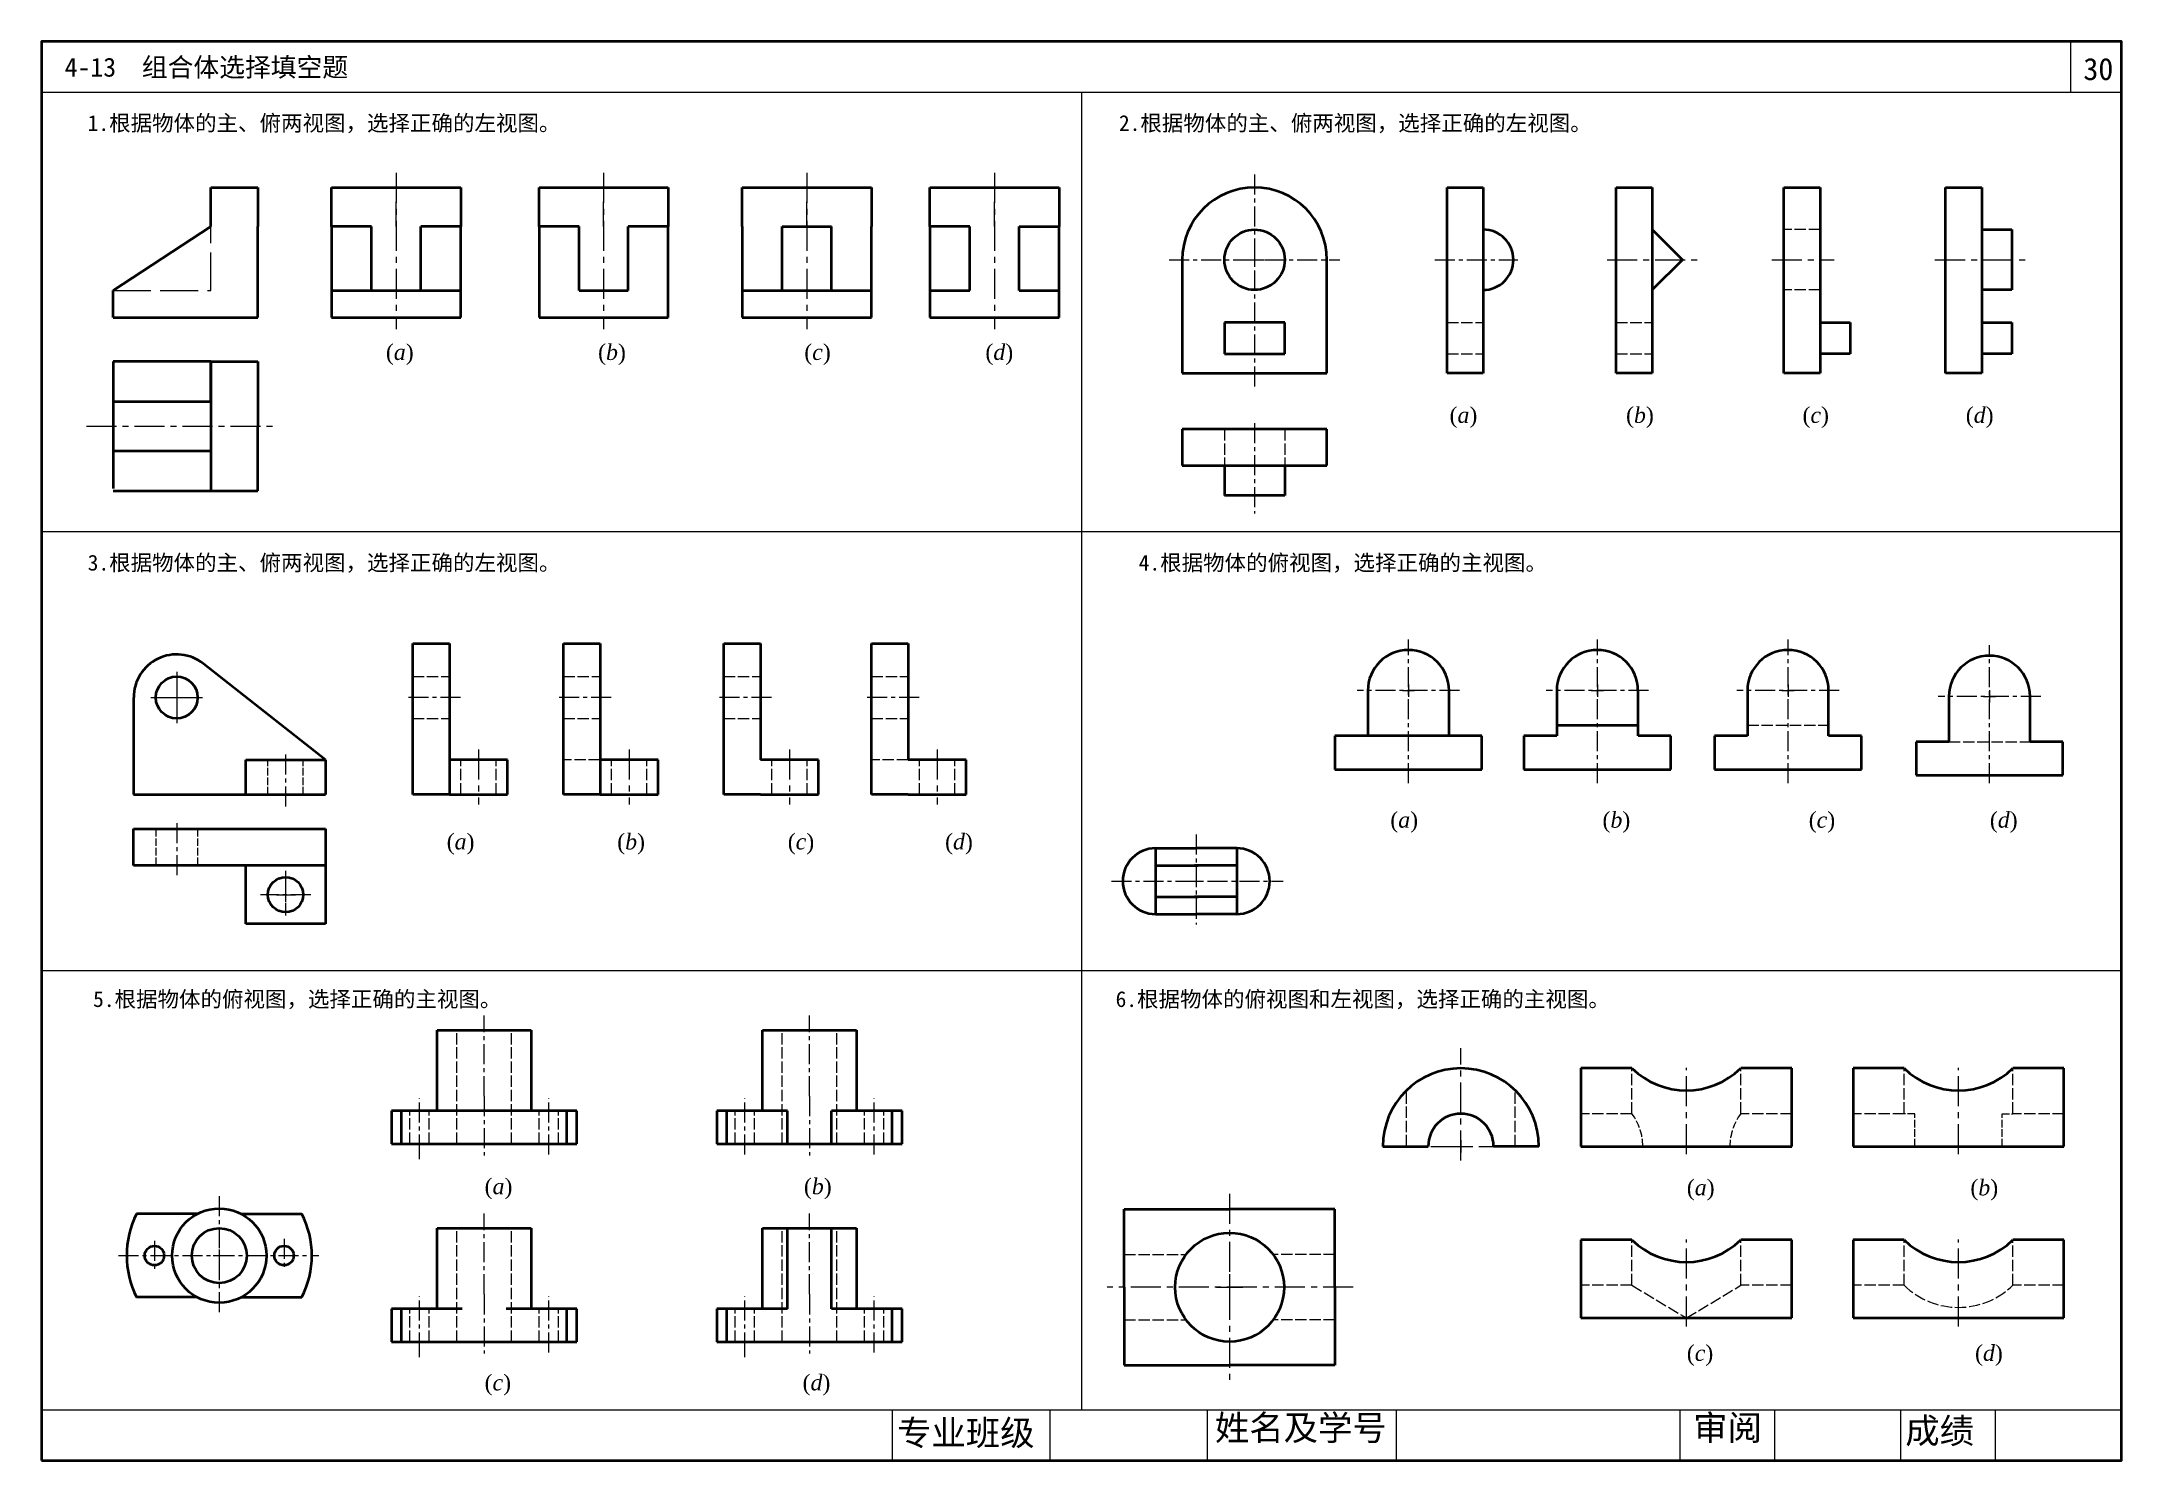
# Model space of a CAD drawing. Header units: millimetres. Extents: x 20 to 350, y 18 to 243.
import ezdxf

# ---------------------------------------------------------------- set-up
doc = ezdxf.new("R2010")
doc.units = ezdxf.units.MM
doc.header["$LTSCALE"] = 0.5
doc.linetypes.add('ACAD_ISO02W100', pattern=[15, 12, -3])
doc.linetypes.add('CENTER', pattern=[50.8, 31.75, -6.35, 6.35, -6.35])
doc.layers.get('0').update_dxf_attribs({"lineweight": 40})
for name, color, linetype, lineweight in [('点画线', 7, 'CENTER', 15), ('粗线', 7, 'Continuous', 40), ('细线', 7, 'Continuous', 13), ('虚线', 7, 'ACAD_ISO02W100', 15)]:
    doc.layers.add(name, color=color, linetype=linetype, lineweight=lineweight)

msp = doc.modelspace()

# ---------------------------------------------------------------- linework, layer by layer
msp.add_lwpolyline([(19.89, 18.48), (349.89, 18.48), (349.89, 243.48), (19.89, 243.48)], close=True)
at = {"layer": '点画线', "ltscale": 0.3}
for p, q in [((76.16, 222.69), (76.16, 197.86)), ((109.07, 222.69), (109.07, 197.86)), ((141.31, 222.69), (141.31, 197.86)), ((171.08, 222.69), (171.08, 197.86)), ((268.27, 208.88), (283.38, 208.88)), ((294.4, 208.88), (304.32, 208.88)), ((320.31, 208.88), (335.29, 208.88)), ((27.02, 182.5), (57.13, 182.5)), ((89.21, 131.23), (89.21, 122.5)), ((113.1, 131.23), (113.1, 122.5)), ((138.55, 131.23), (138.55, 122.5)), ((161.99, 131.23), (161.99, 122.5)), ((245.08, 66.03), (245.08, 83.83)), ((280.86, 67.02), (280.86, 80.74)), ((324.04, 67.02), (324.04, 80.74)), ((232.69, 68.28), (257.46, 68.28)), ((208.38, 60.76), (208.38, 30.53)), ((280.86, 39.71), (280.86, 53.52)), ((324.04, 39.71), (324.04, 53.52)), ((227.97, 45.94), (188.97, 45.94))]:
    msp.add_line(p, q, dxfattribs=at)
at = {"layer": '点画线', "ltscale": 0.2}
for p, q in [((212.35, 222.42), (212.35, 188.19)), ((198.81, 208.88), (225.89, 208.88)), ((240.93, 208.88), (254.11, 208.88)), ((212.35, 182.96), (212.35, 168.63)), ((236.76, 125.86), (236.76, 148.67)), ((266.74, 125.86), (266.74, 148.67)), ((296.99, 125.86), (296.99, 148.67)), ((328.96, 125.86), (328.96, 147.77)), ((41.33, 143.55), (41.33, 135.37)), ((37.24, 139.46), (45.42, 139.46)), ((86.36, 139.46), (77.48, 139.46)), ((110.25, 139.46), (101.37, 139.46)), ((135.7, 139.46), (126.83, 139.46)), ((159.14, 139.46), (150.26, 139.46)), ((244.88, 140.55), (228.64, 140.55)), ((274.87, 140.55), (258.62, 140.55)), ((305.11, 140.55), (288.87, 140.55)), ((337.09, 139.64), (320.84, 139.64)), ((58.6, 130.4), (58.6, 122.18)), ((41.33, 119.55), (41.33, 110.93)), ((203.09, 117.72), (203.09, 103.46)), ((58.6, 111.95), (58.6, 104.88)), ((189.65, 110.33), (216.89, 110.33)), ((62.61, 108.19), (54.61, 108.19)), ((90.11, 76.22), (90.11, 89.03)), ((141.73, 76.22), (141.73, 89.03)), ((79.83, 67), (79.83, 75.93)), ((90.11, 76.22), (90.11, 66.85)), ((100.39, 67), (100.39, 75.93)), ((131.45, 67), (131.45, 75.93)), ((141.73, 76.22), (141.73, 66.85)), ((152.01, 67), (152.01, 75.93)), ((48.08, 60.38), (48.08, 41.89)), ((90.11, 44.81), (90.11, 57.63)), ((141.73, 44.81), (141.73, 57.63)), ((37.8, 53.28), (37.8, 48.57)), ((58.36, 53.6), (58.36, 48.57)), ((32.07, 50.95), (63.89, 50.95)), ((79.83, 35.59), (79.83, 44.53)), ((90.11, 44.81), (90.11, 35.45)), ((100.39, 35.59), (100.39, 44.53)), ((131.45, 35.59), (131.45, 44.53)), ((141.73, 44.81), (141.73, 35.45)), ((152.01, 35.59), (152.01, 44.53))]:
    msp.add_line(p, q, dxfattribs=at)
at = {"layer": '点画线'}
for p, q in [((76.16, 214.18), (76.16, 218.05)), ((109.07, 214.18), (109.07, 218.05)), ((141.31, 214.18), (141.31, 218.05)), ((171.08, 214.18), (171.08, 218.05)), ((79.83, 66.23), (79.83, 67)), ((79.83, 34.82), (79.83, 35.59)), ((131.45, 34.82), (131.45, 35.59))]:
    msp.add_line(p, q, dxfattribs=at)
at = {"layer": '粗线'}
for p, q in [((46.72, 214.18), (46.72, 220.33)), ((46.72, 220.33), (54.19, 220.33)), ((54.19, 220.33), (54.19, 214.18)), ((65.91, 214.18), (65.91, 220.33)), ((65.91, 220.33), (86.41, 220.33)), ((86.41, 220.33), (86.41, 214.18)), ((98.82, 220.33), (119.33, 220.33)), ((98.82, 214.18), (98.82, 220.33)), ((119.33, 220.33), (119.33, 214.18)), ((131.05, 220.33), (151.56, 220.33)), ((131.05, 214.18), (131.05, 220.33)), ((151.56, 220.33), (151.56, 214.18)), ((160.82, 220.33), (181.33, 220.33)), ((160.82, 214.18), (160.82, 220.33)), ((181.33, 220.33), (181.33, 214.18)), ((242.89, 190.91), (242.89, 220.36)), ((242.89, 220.36), (248.63, 220.36)), ((248.63, 220.36), (248.63, 190.91)), ((269.72, 190.91), (269.72, 220.36)), ((269.72, 220.36), (275.45, 220.36)), ((275.45, 220.36), (275.45, 190.91)), ((296.33, 190.91), (296.33, 220.36)), ((296.33, 220.36), (302.07, 220.36)), ((302.07, 220.36), (302.07, 190.91)), ((321.99, 190.91), (321.99, 220.36)), ((321.99, 220.36), (327.73, 220.36)), ((327.73, 220.36), (327.73, 190.91)), ((46.72, 214.18), (31.22, 204.01)), ((54.19, 199.71), (54.19, 214.18)), ((65.91, 214.18), (65.91, 199.71)), ((72.25, 214.18), (65.91, 214.18)), ((72.25, 204.01), (72.25, 214.18)), ((86.41, 214.18), (80.07, 214.18)), ((80.07, 204.01), (80.07, 214.18)), ((86.41, 199.71), (86.41, 214.18)), ((105.16, 214.18), (98.82, 214.18)), ((98.82, 214.18), (98.82, 199.71)), ((105.16, 204.01), (105.16, 214.18)), ((112.98, 204.01), (112.98, 214.18)), ((119.33, 214.18), (112.98, 214.18)), ((119.33, 199.71), (119.33, 214.18)), ((131.05, 214.18), (131.05, 199.71)), ((137.39, 204.01), (137.39, 214.18)), ((137.39, 214.18), (145.22, 214.18)), ((145.22, 204.01), (145.22, 214.18)), ((151.56, 199.71), (151.56, 214.18)), ((160.82, 214.18), (160.82, 199.71)), ((167.17, 214.18), (160.82, 214.18)), ((167.17, 204.01), (167.17, 214.18)), ((174.99, 204.01), (174.99, 214.18)), ((174.99, 214.18), (181.33, 214.18)), ((181.33, 199.71), (181.33, 214.18)), ((275.45, 213.67), (280.25, 208.88)), ((327.73, 213.67), (332.52, 213.67)), ((332.52, 213.67), (332.52, 204.09)), ((200.88, 208.88), (200.88, 190.91)), ((223.83, 190.91), (223.83, 208.88)), ((280.25, 208.88), (275.45, 204.09)), ((31.22, 199.71), (31.22, 204.01)), ((65.91, 204.01), (86.41, 204.01)), ((105.16, 204.01), (112.98, 204.01)), ((131.05, 204.01), (151.56, 204.01)), ((160.82, 204.01), (167.17, 204.01)), ((174.99, 204.01), (181.33, 204.01)), ((332.52, 204.09), (327.73, 204.09)), ((31.22, 199.71), (54.19, 199.71)), ((65.91, 199.71), (86.41, 199.71)), ((98.82, 199.71), (119.33, 199.71)), ((131.05, 199.71), (151.56, 199.71)), ((160.82, 199.71), (181.33, 199.71)), ((207.56, 198.94), (207.56, 193.96)), ((217.14, 198.94), (207.56, 198.94)), ((217.14, 193.96), (217.14, 198.94)), ((302.07, 198.94), (306.86, 198.94)), ((306.86, 198.94), (306.86, 193.96)), ((327.73, 198.94), (332.52, 198.94)), ((332.52, 198.94), (332.52, 193.96)), ((46.72, 192.75), (31.22, 192.75)), ((31.22, 192.75), (31.22, 172.63)), ((46.72, 192.75), (54.19, 192.75)), ((46.72, 186.41), (46.72, 192.75)), ((46.72, 192.75), (46.72, 172.24)), ((54.19, 192.75), (54.19, 182.5)), ((207.56, 193.96), (217.14, 193.96)), ((306.86, 193.96), (302.07, 193.96)), ((332.52, 193.96), (327.73, 193.96)), ((200.88, 190.91), (223.83, 190.91)), ((248.63, 190.91), (242.89, 190.91)), ((275.45, 190.91), (269.72, 190.91)), ((302.07, 190.91), (296.33, 190.91)), ((327.73, 190.91), (321.99, 190.91)), ((31.22, 186.41), (46.72, 186.41)), ((54.19, 172.24), (54.19, 182.5)), ((223.83, 182), (200.88, 182)), ((200.88, 182), (200.88, 176.26)), ((223.83, 176.26), (223.83, 182)), ((31.22, 178.59), (46.72, 178.59)), ((200.88, 176.26), (223.83, 176.26)), ((207.56, 176.26), (207.56, 171.47)), ((217.14, 176.26), (217.14, 171.47)), ((31.22, 172.24), (46.72, 172.24)), ((46.72, 172.24), (54.19, 172.24)), ((217.14, 171.47), (207.56, 171.47)), ((78.78, 124.08), (78.78, 148.01)), ((78.78, 148.01), (84.59, 148.01)), ((84.59, 148.01), (84.59, 124.08)), ((102.68, 124.08), (102.68, 148.01)), ((102.68, 148.01), (108.49, 148.01)), ((108.49, 148.01), (108.49, 124.08)), ((128.13, 124.08), (128.13, 148.01)), ((128.13, 148.01), (133.94, 148.01)), ((133.94, 148.01), (133.94, 129.55)), ((151.57, 124.08), (151.57, 148.01)), ((151.57, 148.01), (157.38, 148.01)), ((157.38, 148.01), (157.38, 129.55)), ((64.93, 129.55), (45.56, 144.82)), ((34.49, 139.46), (34.49, 124.08)), ((230.32, 140.55), (230.32, 133.36)), ((243.21, 133.36), (243.21, 140.55)), ((260.3, 140.55), (260.3, 133.36)), ((273.19, 133.36), (273.19, 140.55)), ((290.55, 140.55), (290.55, 133.36)), ((303.43, 133.36), (303.43, 140.55)), ((322.52, 139.64), (322.52, 132.45)), ((335.41, 132.45), (335.41, 139.64)), ((248.42, 133.36), (225.1, 133.36)), ((225.1, 133.36), (225.1, 128.04)), ((248.42, 128.04), (248.42, 133.36)), ((260.3, 133.36), (255.08, 133.36)), ((255.08, 133.36), (255.08, 128.04)), ((260.3, 135.08), (273.19, 135.08)), ((278.4, 133.36), (273.19, 133.36)), ((278.4, 128.04), (278.4, 133.36)), ((290.55, 133.36), (285.33, 133.36)), ((285.33, 133.36), (285.33, 128.04)), ((308.65, 133.36), (303.43, 133.36)), ((308.65, 128.04), (308.65, 133.36)), ((317.31, 132.45), (317.31, 127.14)), ((322.52, 132.45), (317.31, 132.45)), ((340.62, 132.45), (335.41, 132.45)), ((340.62, 127.14), (340.62, 132.45)), ((52.27, 124.08), (52.27, 129.55)), ((52.27, 129.55), (64.93, 129.55)), ((64.93, 129.55), (64.93, 124.08)), ((93.82, 129.55), (84.59, 129.55)), ((93.82, 124.08), (93.82, 129.55)), ((117.71, 129.55), (108.49, 129.55)), ((117.71, 124.08), (117.71, 129.55)), ((143.17, 129.55), (133.94, 129.55)), ((143.17, 124.08), (143.17, 129.55)), ((166.6, 129.55), (157.38, 129.55)), ((166.6, 124.08), (166.6, 129.55)), ((225.1, 128.04), (248.42, 128.04)), ((255.08, 128.04), (278.4, 128.04)), ((285.33, 128.04), (308.65, 128.04)), ((317.31, 127.14), (340.62, 127.14)), ((34.49, 124.08), (64.93, 124.08)), ((84.59, 124.08), (78.78, 124.08)), ((84.59, 124.08), (93.82, 124.08)), ((108.49, 124.08), (102.68, 124.08)), ((108.49, 124.08), (117.71, 124.08)), ((133.94, 124.08), (128.13, 124.08)), ((133.94, 124.08), (143.17, 124.08)), ((157.38, 124.08), (151.57, 124.08)), ((157.38, 124.08), (166.6, 124.08)), ((34.49, 118.61), (64.93, 118.61)), ((34.49, 112.8), (34.49, 118.61)), ((64.93, 118.61), (64.93, 112.8)), ((196.65, 115.55), (196.65, 105.12)), ((196.65, 115.55), (203.07, 115.55)), ((209.53, 115.55), (203.11, 115.55)), ((209.53, 115.55), (209.53, 105.12)), ((64.93, 112.8), (34.49, 112.8)), ((52.27, 103.58), (52.27, 112.8)), ((64.93, 112.8), (64.93, 103.58)), ((196.51, 112.8), (203.38, 112.8)), ((209.67, 112.8), (202.8, 112.8)), ((196.51, 107.87), (203.38, 107.87)), ((209.67, 107.87), (202.8, 107.87)), ((64.93, 103.58), (52.27, 103.58)), ((196.65, 105.12), (203.07, 105.12)), ((209.53, 105.12), (203.11, 105.12)), ((82.63, 86.71), (97.59, 86.71)), ((82.63, 73.93), (82.63, 86.71)), ((97.59, 86.71), (97.59, 73.93)), ((134.25, 86.71), (149.21, 86.71)), ((134.25, 73.93), (134.25, 86.71)), ((149.21, 86.71), (149.21, 73.93)), ((272.22, 80.66), (264.14, 80.66)), ((264.14, 80.66), (264.14, 68.28)), ((297.58, 80.66), (289.5, 80.66)), ((297.58, 68.28), (297.58, 80.66)), ((315.4, 80.66), (307.32, 80.66)), ((307.32, 80.66), (307.32, 68.28)), ((340.76, 80.66), (332.68, 80.66)), ((340.76, 68.28), (340.76, 80.66)), ((104.8, 73.93), (75.42, 73.93)), ((75.42, 73.93), (75.42, 68.69)), ((77, 68.69), (77, 73.93)), ((103.23, 68.69), (103.23, 73.93)), ((104.8, 68.69), (104.8, 73.93)), ((138.24, 73.93), (127.04, 73.93)), ((127.04, 73.93), (127.04, 68.69)), ((128.62, 68.69), (128.62, 73.93)), ((138.24, 68.69), (138.24, 73.93)), ((156.42, 73.93), (145.22, 73.93)), ((145.22, 68.69), (145.22, 73.93)), ((154.85, 68.69), (154.85, 73.93)), ((156.42, 68.69), (156.42, 73.93)), ((75.42, 68.69), (104.8, 68.69)), ((127.04, 68.69), (156.42, 68.69)), ((232.69, 68.28), (239.89, 68.28)), ((257.46, 68.28), (250.26, 68.28)), ((264.14, 68.28), (297.58, 68.28)), ((307.32, 68.28), (340.76, 68.28)), ((44.59, 57.56), (34.96, 57.56)), ((51.57, 57.56), (61.2, 57.56)), ((191.67, 45.94), (191.67, 58.32)), ((191.67, 58.32), (208.38, 58.32)), ((225.1, 58.32), (208.38, 58.32)), ((225.1, 45.94), (225.1, 58.32)), ((82.63, 55.31), (97.59, 55.31)), ((82.63, 42.52), (82.63, 55.31)), ((97.59, 55.31), (97.59, 42.52)), ((134.25, 42.52), (134.25, 55.31)), ((134.25, 55.31), (149.21, 55.31)), ((138.24, 42.52), (138.24, 55.31)), ((145.22, 42.52), (145.22, 55.31)), ((149.21, 55.31), (149.21, 42.52)), ((272.22, 53.44), (264.14, 53.44)), ((264.14, 53.44), (264.14, 41.06)), ((297.58, 53.44), (289.5, 53.44)), ((297.58, 41.06), (297.58, 53.44)), ((307.32, 53.44), (307.32, 41.06)), ((315.4, 53.44), (307.32, 53.44)), ((340.76, 53.44), (332.68, 53.44)), ((340.76, 41.06), (340.76, 53.44)), ((44.59, 44.34), (34.96, 44.34)), ((51.57, 44.34), (61.2, 44.34)), ((191.67, 45.94), (191.67, 33.55)), ((225.1, 45.94), (225.1, 33.55)), ((86.62, 42.52), (75.42, 42.52)), ((75.42, 42.52), (75.42, 37.29)), ((77, 37.29), (77, 42.52)), ((104.8, 42.52), (93.6, 42.52)), ((103.23, 37.29), (103.23, 42.52)), ((104.8, 37.29), (104.8, 42.52)), ((127.04, 42.52), (127.04, 37.29)), ((138.24, 42.52), (127.04, 42.52)), ((128.62, 37.29), (128.62, 42.52)), ((156.42, 42.52), (145.22, 42.52)), ((154.85, 37.29), (154.85, 42.52)), ((156.42, 37.29), (156.42, 42.52)), ((264.14, 41.06), (297.58, 41.06)), ((307.32, 41.06), (340.76, 41.06)), ((75.42, 37.29), (104.8, 37.29)), ((127.04, 37.29), (156.42, 37.29)), ((191.67, 33.55), (208.38, 33.55)), ((225.1, 33.55), (208.38, 33.55))]:
    msp.add_line(p, q, dxfattribs=at)
for centre, radius in [((212.35, 208.88), 4.79), ((41.33, 139.46), 3.32), ((58.6, 108.19), 2.8), ((48.08, 50.95), 7.48), ((48.08, 50.95), 4.36), ((208.38, 45.94), 8.64), ((37.8, 50.95), 1.54), ((58.36, 50.95), 1.54)]:
    msp.add_circle(centre, radius, dxfattribs=at)
for centre, radius, start, end in [((212.35, 208.88), 11.47, 0, 180), ((248.63, 208.88), 4.79, 270, 90), ((41.33, 139.46), 6.83, 51.7397, 180), ((236.76, 140.55), 6.44, 0, 180), ((266.74, 140.55), 6.44, 0, 180), ((296.99, 140.55), 6.44, 0, 180), ((328.96, 139.64), 6.44, 0, 180), ((196.65, 110.33), 5.22, 90, 270), ((209.53, 110.33), 5.22, 270, 90), ((245.08, 68.28), 12.38, 0, 180), ((280.86, 89.53), 12.38, 225.7593, 314.2407), ((324.04, 89.53), 12.38, 225.7593, 314.2407), ((245.08, 68.28), 5.18, 0, 180), ((48.08, 50.95), 14.69, 153.2547, 206.7453), ((48.08, 50.95), 14.69, 333.2547, 26.7453), ((280.86, 62.31), 12.38, 225.7593, 314.2407), ((324.04, 62.31), 12.38, 225.7593, 314.2407)]:
    msp.add_arc(centre, radius, start, end, dxfattribs=at)
at = {"layer": '细线'}
for p, q in [((341.89, 235.48), (341.89, 243.48)), ((19.89, 235.48), (349.89, 235.48)), ((184.89, 235.48), (184.89, 26.48)), ((210.91, 208.88), (213.95, 208.88)), ((212.35, 210.48), (212.35, 207.76)), ((19.89, 165.81), (349.89, 165.81)), ((39.89, 139.46), (42.93, 139.46)), ((41.33, 141.05), (41.33, 138.34)), ((235.8, 140.55), (237.72, 140.55)), ((236.76, 141.51), (236.76, 139.59)), ((265.78, 140.55), (267.7, 140.55)), ((266.74, 141.51), (266.74, 139.59)), ((296.03, 140.55), (297.95, 140.55)), ((296.99, 141.51), (296.99, 139.59)), ((328.01, 139.64), (329.92, 139.64)), ((328.96, 140.6), (328.96, 138.69)), ((58.6, 109.79), (58.6, 107.07)), ((202.13, 110.33), (204.05, 110.33)), ((203.09, 111.29), (203.09, 109.37)), ((57.16, 108.19), (60.2, 108.19)), ((19.89, 96.14), (349.89, 96.14)), ((243.54, 68.28), (246.71, 68.28)), ((245.08, 69.24), (245.08, 67.32)), ((47.12, 50.95), (49.04, 50.95)), ((48.08, 51.91), (48.08, 49.99)), ((208.38, 48.02), (208.38, 44.21)), ((208.38, 46.9), (208.38, 44.98)), ((206.3, 45.94), (210.47, 45.94)), ((207.43, 45.94), (209.34, 45.94)), ((19.89, 26.48), (349.89, 26.48)), ((154.89, 18.48), (154.89, 26.48)), ((179.89, 18.48), (179.89, 26.48)), ((204.89, 18.48), (204.89, 26.48)), ((234.89, 18.48), (234.89, 26.48)), ((279.89, 18.48), (279.89, 26.48)), ((294.89, 18.48), (294.89, 26.48)), ((314.89, 18.48), (314.89, 26.48)), ((329.89, 18.48), (329.89, 26.48))]:
    msp.add_line(p, q, dxfattribs=at)
at = {"layer": '细线', "lineweight": 5}
for p, q in [((19.89, 235.48), (129.89, 235.48)), ((129.89, 235.48), (239.89, 235.48))]:
    msp.add_line(p, q, dxfattribs=at)
at = {"layer": '细线'}
for p in [(184.89, 165.81), (184.89, 165.81), (184.89, 96.14), (184.89, 96.14)]:
    msp.add_point(p, dxfattribs=at)
at = {"layer": '虚线'}
for p, q in [((46.72, 204.01), (46.72, 214.18)), ((31.22, 204.01), (46.72, 204.01)), ((77, 68.69), (77, 73.93)), ((128.62, 68.69), (128.62, 73.93)), ((77, 37.29), (77, 42.52)), ((128.62, 37.29), (128.62, 42.52))]:
    msp.add_line(p, q, dxfattribs=at)
at = {"layer": '虚线', "ltscale": 0.3}
for p, q in [((302.07, 213.67), (296.33, 213.67)), ((302.07, 204.09), (296.33, 204.09)), ((242.89, 198.94), (248.63, 198.94)), ((269.72, 198.94), (275.45, 198.94)), ((242.89, 193.96), (248.63, 193.96)), ((269.72, 193.96), (275.45, 193.96)), ((207.56, 182), (207.56, 176.26)), ((217.14, 182), (217.14, 176.26)), ((78.78, 142.77), (84.59, 142.77)), ((102.68, 142.77), (108.49, 142.77)), ((128.13, 142.77), (133.94, 142.77)), ((151.57, 142.77), (157.38, 142.77)), ((78.78, 136.14), (84.59, 136.14)), ((102.68, 136.14), (108.49, 136.14)), ((128.13, 136.14), (133.94, 136.14)), ((151.57, 136.14), (157.38, 136.14)), ((290.55, 135.08), (303.43, 135.08)), ((322.52, 132.45), (335.41, 132.45)), ((86.41, 124.08), (86.41, 129.55)), ((92.01, 124.08), (92.01, 129.55)), ((108.49, 129.55), (102.68, 129.55)), ((110.3, 124.08), (110.3, 129.55)), ((115.9, 124.08), (115.9, 129.55)), ((135.75, 124.08), (135.75, 129.55)), ((141.35, 124.08), (141.35, 129.55)), ((157.38, 129.55), (151.57, 129.55)), ((159.19, 124.08), (159.19, 129.55)), ((164.79, 124.08), (164.79, 129.55)), ((85.75, 68.69), (85.75, 86.71)), ((94.47, 68.69), (94.47, 86.71)), ((137.37, 68.69), (137.37, 86.71)), ((146.09, 68.69), (146.09, 86.71)), ((272.22, 73.46), (272.22, 80.66)), ((289.5, 73.46), (289.5, 80.66)), ((315.4, 73.46), (315.4, 80.66)), ((332.68, 73.46), (332.68, 80.66)), ((236.44, 68.28), (236.44, 77.15)), ((253.71, 68.28), (253.71, 77.15)), ((78.29, 68.69), (78.29, 73.93)), ((81.37, 68.69), (81.37, 73.93)), ((98.85, 68.69), (98.85, 73.93)), ((101.93, 68.69), (101.93, 73.93)), ((129.91, 68.69), (129.91, 73.93)), ((132.99, 68.69), (132.99, 73.93)), ((150.47, 68.69), (150.47, 73.93)), ((153.55, 68.69), (153.55, 73.93)), ((272.22, 73.46), (264.14, 73.46)), ((297.58, 73.46), (289.5, 73.46)), ((315.4, 73.46), (307.32, 73.46)), ((340.76, 73.46), (332.68, 73.46)), ((85.75, 37.29), (85.75, 55.31)), ((94.47, 37.29), (94.47, 55.31)), ((137.37, 37.29), (137.37, 55.31)), ((146.09, 37.29), (146.09, 55.31)), ((272.22, 46.24), (272.22, 53.44)), ((289.5, 46.24), (289.5, 53.44)), ((315.4, 46.24), (315.4, 53.44)), ((332.68, 46.24), (332.68, 53.44)), ((191.67, 51.12), (201.47, 51.12)), ((225.1, 51.12), (215.3, 51.12)), ((272.22, 46.24), (264.14, 46.24)), ((272.22, 46.24), (280.86, 41.06)), ((280.86, 41.06), (289.5, 46.24)), ((297.58, 46.24), (289.5, 46.24)), ((315.4, 46.24), (307.32, 46.24)), ((340.76, 46.24), (332.68, 46.24)), ((78.29, 37.29), (78.29, 42.52)), ((81.37, 37.29), (81.37, 42.52)), ((98.85, 37.29), (98.85, 42.52)), ((101.93, 37.29), (101.93, 42.52)), ((129.91, 37.29), (129.91, 42.52)), ((132.99, 37.29), (132.99, 42.52)), ((150.47, 37.29), (150.47, 42.52)), ((153.55, 37.29), (153.55, 42.52)), ((191.67, 40.75), (201.47, 40.75)), ((225.1, 40.75), (215.3, 40.75))]:
    msp.add_line(p, q, dxfattribs=at)
at = {"layer": '虚线', "ltscale": 0.2}
for p, q in [((55.8, 124.08), (55.8, 129.55)), ((61.4, 124.08), (61.4, 129.55)), ((38.01, 118.61), (38.01, 112.8)), ((44.64, 118.61), (44.64, 112.8)), ((317.13, 73.46), (315.4, 73.46)), ((317.13, 68.28), (317.13, 73.46)), ((330.95, 68.28), (330.95, 73.46)), ((330.95, 73.46), (332.68, 73.46))]:
    msp.add_line(p, q, dxfattribs=at)
for centre, start, end in [((265.31, 68.28), 0, 36.8699), ((296.41, 68.28), 143.1301, 180)]:
    msp.add_arc(centre, 8.64, start, end, dxfattribs=at)
at = {"layer": '虚线', "ltscale": 0.3}
msp.add_arc((324.04, 55.12), 12.38, 225.7593, 314.2407, dxfattribs=at)

# ---------------------------------------------------------------- texts
at = {"layer": '粗线', "char_height": 2.5, "width": 112.0465, "attachment_point": 1}
for s, insert in [('{\\fTimes New Roman|b0|i0|c0|p18;(\\fTimes New Roman|b0|i1|c0|p18;a\\fTimes New Roman|b0|i0|c0|p18;)                               (\\fTimes New Roman|b0|i1|c0|p18;b\\fTimes New Roman|b0|i0|c0|p18;)                              (\\fTimes New Roman|b0|i1|c0|p18;c\\fTimes New Roman|b0|i0|c0|p18;)                          (\\fTimes New Roman|b0|i1|c0|p18;d\\fTimes New Roman|b0|i0|c0|p18;)}', (74.52, 195.49)), ('{\\fTimes New Roman|b0|i0|c0|p18;(\\fTimes New Roman|b0|i1|c0|p18;a\\fTimes New Roman|b0|i0|c0|p18;)                         (\\fTimes New Roman|b0|i1|c0|p18;b\\fTimes New Roman|b0|i0|c0|p18;)                         (\\fTimes New Roman|b0|i1|c0|p18;c\\fTimes New Roman|b0|i0|c0|p18;)                       (\\fTimes New Roman|b0|i1|c0|p18;d\\fTimes New Roman|b0|i0|c0|p18;)}', (243.29, 185.51)), ('{\\fTimes New Roman|b0|i0|c0|p18;(\\fTimes New Roman|b0|i1|c0|p18;a\\fTimes New Roman|b0|i0|c0|p18;)                               (\\fTimes New Roman|b0|i1|c0|p18;b\\fTimes New Roman|b0|i0|c0|p18;)                              (\\fTimes New Roman|b0|i1|c0|p18;c\\fTimes New Roman|b0|i0|c0|p18;)                          (\\fTimes New Roman|b0|i1|c0|p18;d\\fTimes New Roman|b0|i0|c0|p18;)}', (233.89, 121.31)), ('{\\fTimes New Roman|b0|i0|c0|p18;    (\\fTimes New Roman|b0|i1|c0|p18;a\\fTimes New Roman|b0|i0|c0|p18;)                        (\\fTimes New Roman|b0|i1|c0|p18;b\\fTimes New Roman|b0|i0|c0|p18;)                        (\\fTimes New Roman|b0|i1|c0|p18;c\\fTimes New Roman|b0|i0|c0|p18;)                      (\\fTimes New Roman|b0|i1|c0|p18;d\\fTimes New Roman|b0|i0|c0|p18;)}', (80.39, 117.86)), ('{\\fTimes New Roman|b0|i0|c0|p18;    (\\fTimes New Roman|b0|i1|c0|p18;a\\fTimes New Roman|b0|i0|c0|p18;)                                                 (\\fTimes New Roman|b0|i1|c0|p18;b\\fTimes New Roman|b0|i0|c0|p18;)                      }', (86.41, 63.19)), ('{\\fTimes New Roman|b0|i0|c0|p18;    (\\fTimes New Roman|b0|i1|c0|p18;a\\fTimes New Roman|b0|i0|c0|p18;)                                           (\\fTimes New Roman|b0|i1|c0|p18;b\\fTimes New Roman|b0|i0|c0|p18;)                      }', (277.16, 63)), ('{\\fTimes New Roman|b0|i0|c0|p18;    (\\fTimes New Roman|b0|i1|c0|p18;c\\fTimes New Roman|b0|i0|c0|p18;)                                            (\\fTimes New Roman|b0|i1|c0|p18;d\\fTimes New Roman|b0|i0|c0|p18;)                      }', (277.16, 36.76)), ('{\\fTimes New Roman|b0|i0|c0|p18;    (\\fTimes New Roman|b0|i1|c0|p18;c\\fTimes New Roman|b0|i0|c0|p18;)                                                 (\\fTimes New Roman|b0|i1|c0|p18;d\\fTimes New Roman|b0|i0|c0|p18;)                      }', (86.41, 32.07))]:
    msp.add_mtext(s, dxfattribs=dict(at, insert=insert))
at = {"layer": '细线', "lineweight": 5, "insert": (23.55, 240.92), "char_height": 3, "width": 192.7198, "attachment_point": 1}
msp.add_mtext('{\\fSimHei|b0|i0|c134|p2;4-13  组合体选择填空题}', dxfattribs=at)
at = {"layer": '细线', "attachment_point": 1}
for s, insert, char_height, width in [('{\\fSimSun|b0|i0|c134|p2;30}', (343.85, 240.88), 3.5, 5.8522), ('{\\f宋体|b0|i0|c134|p2;1.根据物体的主、俯两视图，选择正确的左视图。}', (27.2, 231.81), 2.5, 191.4451), ('{\\f宋体|b0|i0|c134|p2;2.根据物体的主、俯两视图，选择正确的左视图。}', (190.83, 231.81), 2.5, 191.4451), ('{\\f宋体|b0|i0|c134|p2;3.根据物体的主、俯两视图，选择正确的左视图。}', (27.2, 162.09), 2.5, 191.4451), ('{\\f宋体|b0|i0|c134|p2;4.根据物体的俯视图，选择正确的主视图。}', (193.96, 162.09), 2.5, 191.4451), ('{\\f宋体|b0|i0|c134|p2;5.根据物体的俯视图，选择正确的主视图。}', (28.06, 92.88), 2.5, 191.4451), ('{\\f宋体|b0|i0|c134|p2;6.根据物体的俯视图和左视图，选择正确的主视图。}', (190.3, 92.88), 2.5, 191.4451), ('{\\f仿宋_GB2312|b0|i0|c134|p49;专业班级}', (155.62, 24.85), 4, 23.3701), ('{\\f仿宋_GB2312|b0|i0|c134|p49;姓名及学号}', (206.05, 25.65), 4, 29.8443), ('{\\f仿宋_GB2312|b0|i0|c134|p49;审阅}', (281.95, 25.65), 4, 13.7378), ('{\\f仿宋_GB2312|b0|i0|c134|p49;成绩}', (315.59, 25.18), 4, 13.2641)]:
    msp.add_mtext(s, dxfattribs=dict(at, insert=insert, char_height=char_height, width=width))

doc.saveas('drawing.dxf')
